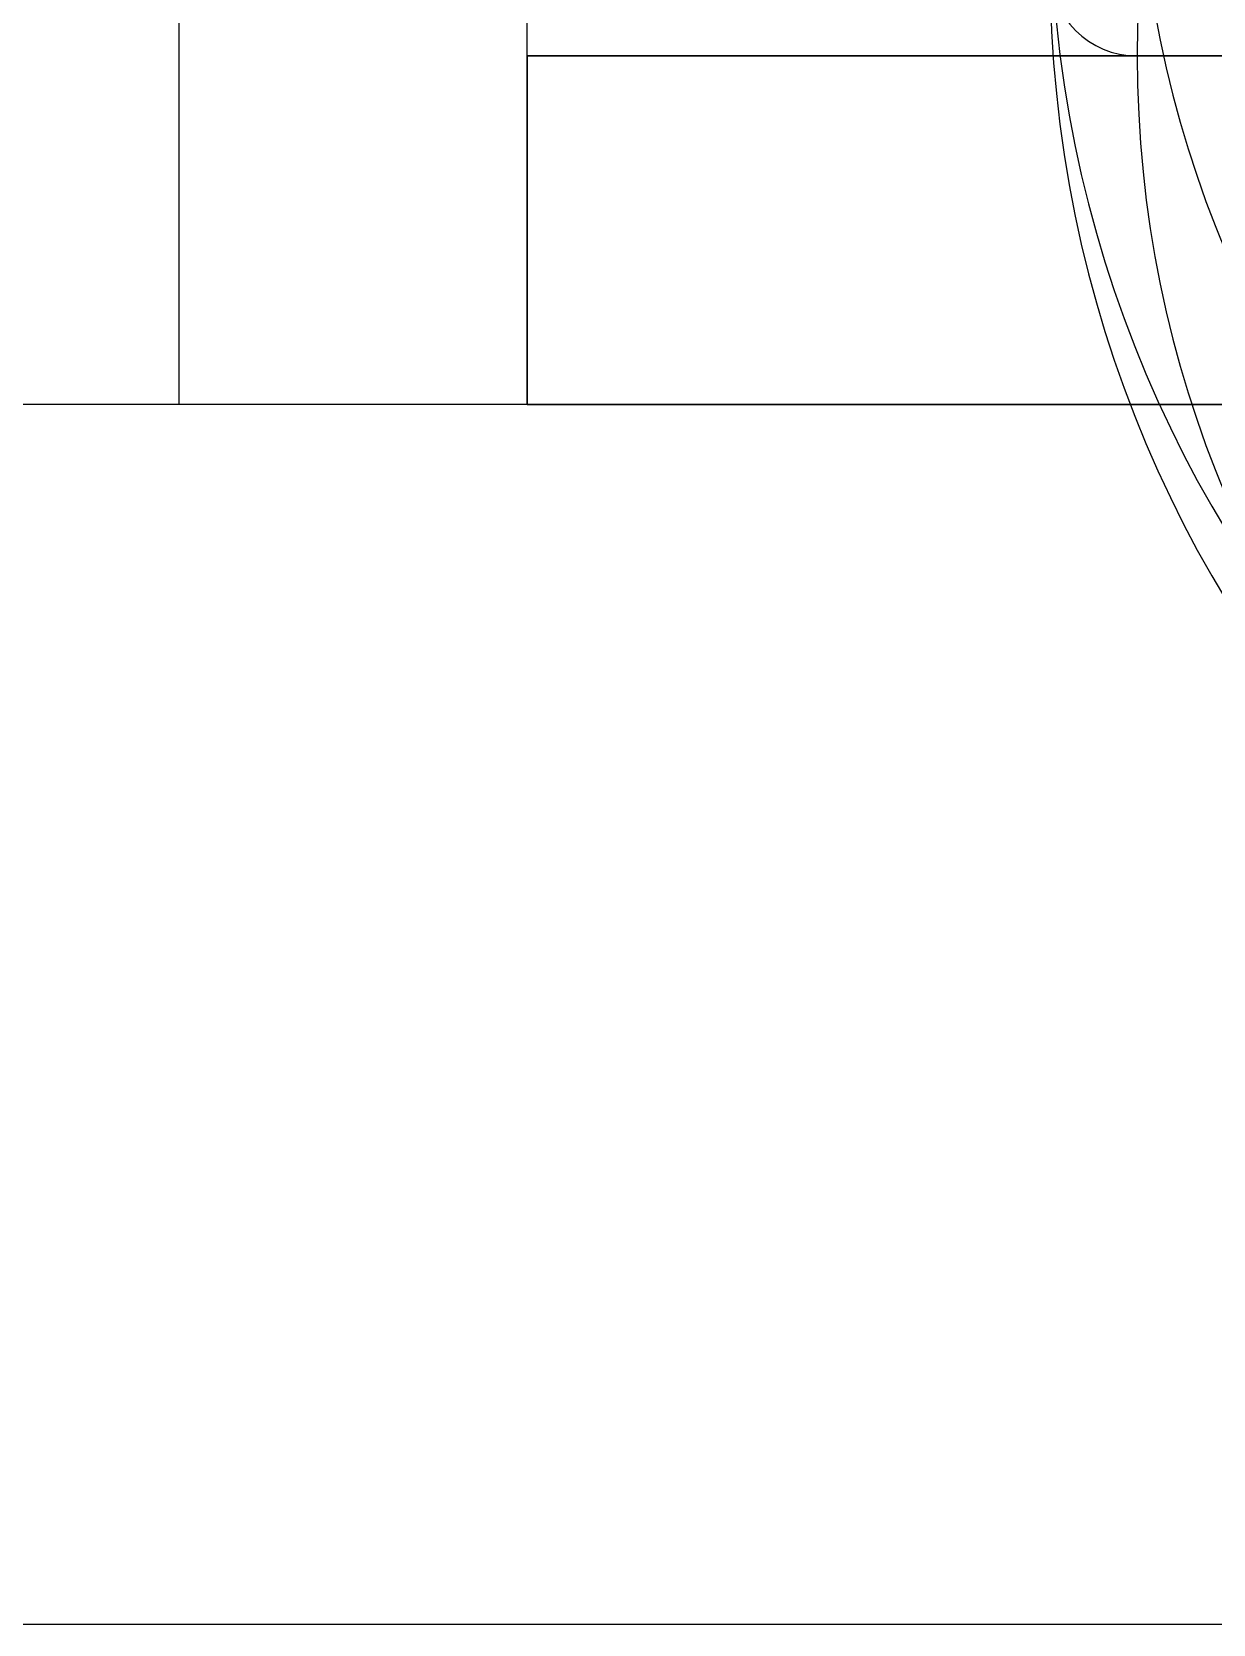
# Model space of a CAD drawing. Header units: millimetres. Extents: x -58 to 58, y -6 to 23.
# Drawn here: x 48.079 to 51.468, y -3.5 to 1.069 of the extents above; entities that cross this region are included whole.
import ezdxf

# ---------------------------------------------------------------- set-up
doc = ezdxf.new("R2010")
doc.units = ezdxf.units.MM
doc.header["$MEASUREMENT"] = 0
doc.layers.add('CL57_ASM', color=7, linetype='CONTINUOUS')

msp = doc.modelspace()

# ---------------------------------------------------------------- linework, layer by layer
at = {"layer": 'CL57_ASM'}
for p, q in [((49.5, 0), (49.5, 22.5)), ((49.5, 0), (49.5, 22.5)), ((49.5, 0), (49.5, 22.5)), ((49.5, 0), (49.5, 22.5)), ((49.5, 0), (49.5, 22.5)), ((49.5, 0), (49.5, 22.5)), ((48.5, 22, -1), (48.5, 0, -1)), ((48.5, 22, -1), (48.5, 0, -1)), ((48.5, 22, -1), (48.5, 0, -1)), ((48.5, 22, -1), (48.5, 0, -1)), ((48.5, 22, -1), (48.5, 0, -1)), ((48.5, 22, -1), (48.5, 0, -1)), ((49.5, 0, -26), (49.5, 1, -26)), ((49.5, 1, -26), (49.5, 1, -41)), ((49.5, 1, -41), (49.5, 0, -41)), ((49.5, 1, -26), (56, 1, -26)), ((49.5, 0, -26), (49.5, 1, -26)), ((56, 1, -41), (49.5, 1, -41)), ((49.5, 1, -26), (49.5, 1, -41)), ((49.5, 1, -26), (56, 1, -26)), ((56, 1, -41), (49.5, 1, -41)), ((49.5, 1, -41), (49.5, 0, -41)), ((49.5, 0, -26), (49.5, 1, -26)), ((49.5, 1, -26), (49.5, 1, -41)), ((49.5, 1, -41), (49.5, 0, -41)), ((49.5, 1, -26), (56, 1, -26)), ((49.5, 0, -26), (49.5, 1, -26)), ((56, 1, -41), (49.5, 1, -41)), ((49.5, 1, -26), (49.5, 1, -41)), ((49.5, 1, -26), (56, 1, -26)), ((56, 1, -41), (49.5, 1, -41)), ((49.5, 1, -41), (49.5, 0, -41)), ((49.5, 0, -26), (49.5, 1, -26)), ((49.5, 1, -26), (49.5, 1, -41)), ((49.5, 1, -41), (49.5, 0, -41)), ((49.5, 1, -26), (56, 1, -26)), ((49.5, 0, -26), (49.5, 1, -26)), ((56, 1, -41), (49.5, 1, -41)), ((49.5, 1, -26), (49.5, 1, -41)), ((49.5, 1, -26), (56, 1, -26)), ((56, 1, -41), (49.5, 1, -41)), ((49.5, 1, -41), (49.5, 0, -41)), ((58, 0, -65.7), (-58, 0, -65.7)), ((58, 0, -65.7), (-58, 0, -65.7)), ((58, 0, -65.7), (-58, 0, -65.7)), ((58, 0, -65.7), (-58, 0, -65.7)), ((58, 0, -65.7), (-58, 0, -65.7)), ((58, 0, -65.7), (-58, 0, -65.7)), ((48.5, 0, -1), (-48.5, 0, -1)), ((48.5, 0, -1), (-48.5, 0, -1)), ((48.5, 0, -1), (-48.5, 0, -1)), ((48.5, 0, -1), (-48.5, 0, -1)), ((48.5, 0, -1), (-48.5, 0, -1)), ((48.5, 0, -1), (-48.5, 0, -1)), ((48.5, 0, -63.7), (48.5, 0, -1)), ((49.5, 0, -63.7), (48.5, 0, -63.7)), ((48.5, 0, -63.7), (48.5, 0, -1)), ((49.5, 0, -63.7), (48.5, 0, -63.7)), ((48.5, 0, -63.7), (48.5, 0, -1)), ((49.5, 0, -63.7), (48.5, 0, -63.7)), ((48.5, 0, -63.7), (48.5, 0, -1)), ((49.5, 0, -63.7), (48.5, 0, -63.7)), ((48.5, 0, -63.7), (48.5, 0, -1)), ((49.5, 0, -63.7), (48.5, 0, -63.7)), ((48.5, 0, -63.7), (48.5, 0, -1)), ((49.5, 0, -63.7), (48.5, 0, -63.7)), ((49.5, 0, -63.7), (49.5, 0, -41)), ((49.5, 0, -41), (56, 0, -41)), ((49.5, 0, -26), (49.5, 0)), ((49.5, 0, -63.7), (49.5, 0, -41)), ((56, 0), (49.5, 0)), ((56, 0), (49.5, 0)), ((56, 0, -26), (49.5, 0, -26)), ((49.5, 0, -26), (49.5, 0)), ((56, 0, -26), (49.5, 0, -26)), ((49.5, 0, -41), (56, 0, -41)), ((49.5, 0, -63.7), (49.5, 0, -41)), ((49.5, 0, -41), (56, 0, -41)), ((49.5, 0, -26), (49.5, 0)), ((49.5, 0, -63.7), (49.5, 0, -41)), ((56, 0), (49.5, 0)), ((56, 0), (49.5, 0)), ((56, 0, -26), (49.5, 0, -26)), ((49.5, 0, -26), (49.5, 0)), ((56, 0, -26), (49.5, 0, -26)), ((49.5, 0, -41), (56, 0, -41)), ((49.5, 0, -63.7), (49.5, 0, -41)), ((49.5, 0, -41), (56, 0, -41)), ((49.5, 0, -26), (49.5, 0)), ((49.5, 0, -63.7), (49.5, 0, -41)), ((56, 0), (49.5, 0)), ((56, 0), (49.5, 0)), ((56, 0, -26), (49.5, 0, -26)), ((49.5, 0, -26), (49.5, 0)), ((56, 0, -26), (49.5, 0, -26)), ((49.5, 0, -41), (56, 0, -41)), ((-58, -3.5, -69.2), (58, -3.5, -69.2)), ((-58, -3.5, -69.2), (58, -3.5, -69.2)), ((-58, -3.5, -69.2), (58, -3.5, -69.2)), ((-58, -3.5, -69.2), (58, -3.5, -69.2)), ((-58, -3.5, -69.2), (58, -3.5, -69.2)), ((-58, -3.5, -69.2), (58, -3.5, -69.2)), ((-56, -3.5), (56, -3.5)), ((-56, -3.5), (56, -3.5)), ((-56, -3.5), (56, -3.5)), ((-56, -3.5), (56, -3.5)), ((-56, -3.5), (56, -3.5)), ((-56, -3.5), (56, -3.5))]:
    msp.add_line(p, q, dxfattribs=at)
for centre, radius, start, end in [((54.5, 1, -33.5), 3.25, 0, 180), ((54.5, 1, -33.5), 3.25, 0, 180), ((54.5, 1, -33.5), 3.25, 0, 180), ((54.5, 1, -33.5), 3.25, 0, 180), ((54.5, 1, -33.5), 3.25, 0, 180), ((54.5, 1, -33.5), 3.25, 0, 180), ((48.5, 2, -63.7), 2, -90, -90), ((48.5, 2, -63.7), 2, -90, -90), ((48.5, 2, -63.7), 2, -90, -90), ((48.5, 2, -63.7), 2, -90, -90), ((48.5, 2, -63.7), 2, -90, -90), ((48.5, 2, -63.7), 2, -90, -90), ((54.5, 1.7, -33.5), 3.25, 180, 0), ((54.5, 1.7, -33.5), 3.25, 180, 0), ((54.5, 1.7, -33.5), 3.25, 180, 0), ((54.5, 1.7, -33.5), 3.25, 180, 0), ((54.5, 1.7, -33.5), 3.25, 180, 0), ((54.5, 1.7, -33.5), 3.25, 180, 0), ((54.5, 1.45, -33.5), 3.5, 180, 0), ((54.5, 1.45, -33.5), 3.5, 180, 0), ((54.5, 1.45, -33.5), 3.5, 180, 0), ((54.5, 1.45, -33.5), 3.5, 180, 0), ((54.5, 1.45, -33.5), 3.5, 180, 0), ((54.5, 1.45, -33.5), 3.5, 180, 0), ((51.25, 1.25, -33.5), 0.25, 180, -90), ((54.5, 1.25, -33.5), 3.5, 180, 0), ((51.25, 1.25, -33.5), 0.25, 180, -90), ((54.5, 1.25, -33.5), 3.5, 180, 0), ((51.25, 1.25, -33.5), 0.25, 180, -90), ((54.5, 1.25, -33.5), 3.5, 180, 0), ((51.25, 1.25, -33.5), 0.25, 180, -90), ((54.5, 1.25, -33.5), 3.5, 180, 0), ((51.25, 1.25, -33.5), 0.25, 180, -90), ((54.5, 1.25, -33.5), 3.5, 180, 0), ((51.25, 1.25, -33.5), 0.25, 180, -90), ((54.5, 1.25, -33.5), 3.5, 180, 0), ((54.5, 1, -33.5), 3.25, 180, 0), ((54.5, 1, -33.5), 3.25, 180, 0), ((54.5, 1, -33.5), 3.25, 180, 0), ((54.5, 1, -33.5), 3.25, 180, 0), ((54.5, 1, -33.5), 3.25, 180, 0), ((54.5, 1, -33.5), 3.25, 180, 0)]:
    msp.add_arc(centre, radius, start, end, dxfattribs=at)

doc.saveas('drawing.dxf')
